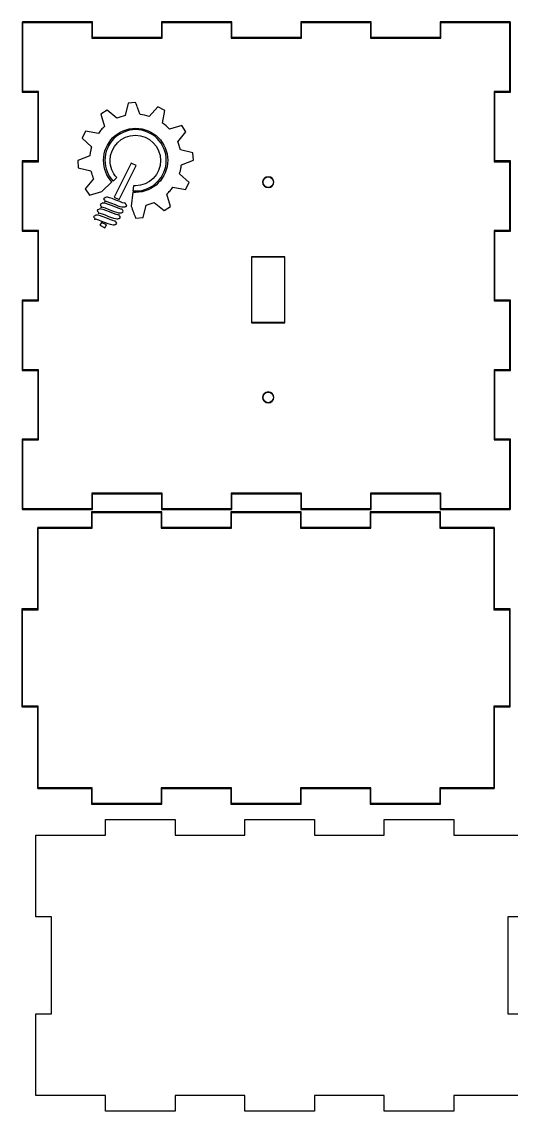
# Model space of a CAD drawing. Extents: x 8 to 497, y 268 to 687.
# Drawn here: x 8.4 to 196.1, y 268.3 to 686.6 of the extents above; entities that cross this region are included whole.
import ezdxf

# ---------------------------------------------------------------- set-up
doc = ezdxf.new("R2010")
doc.units = 0
doc.layers.add('CUT', color=7, linetype='CONTINUOUS')
doc.layers.add('ENGRAVE', color=7, linetype='CONTINUOUS')

msp = doc.modelspace()

# ---------------------------------------------------------------- linework, layer by layer
at = {"layer": 'CUT', "color": 1}
for p, q in [((8.506663, 686.424008), (8.506663, 659.701091)), ((8.788885, 686.424008), (8.506663, 686.424008)), ((8.506663, 686.424008), (8.506663, 686.424008)), ((8.647774, 686.565119), (8.647774, 686.282897)), ((35.370691, 686.565119), (8.647774, 686.565119)), ((8.647774, 686.565119), (8.647774, 686.565119)), ((8.647774, 686.282897), (35.22958, 686.282897)), ((8.788885, 659.842202), (8.788885, 686.424008)), ((35.22958, 686.282897), (35.22958, 680.417967)), ((35.511802, 686.565119), (35.370691, 686.565119)), ((35.511802, 686.424008), (35.511802, 686.565119)), ((35.511802, 680.559078), (35.511802, 686.424008)), ((62.075969, 686.565119), (61.934858, 686.565119)), ((61.934858, 686.565119), (61.934858, 686.424008)), ((61.934858, 686.424008), (61.934858, 680.559078)), ((88.798885, 686.565119), (62.075969, 686.565119)), ((62.21708, 680.417967), (62.21708, 686.282897)), ((62.21708, 686.282897), (88.657774, 686.282897)), ((88.657774, 686.282897), (88.657774, 680.417967)), ((88.939997, 686.565119), (88.798885, 686.565119)), ((88.939997, 686.424008), (88.939997, 686.565119)), ((88.939997, 680.559078), (88.939997, 686.424008)), ((115.504163, 686.565119), (115.363052, 686.565119)), ((115.363052, 686.565119), (115.363052, 686.424008)), ((115.363052, 686.424008), (115.363052, 680.559078)), ((142.22708, 686.565119), (115.504163, 686.565119)), ((115.645274, 680.417967), (115.645274, 686.282897)), ((115.645274, 686.282897), (142.085969, 686.282897)), ((142.085969, 686.282897), (142.085969, 680.417967)), ((142.368191, 686.565119), (142.22708, 686.565119)), ((142.368191, 686.424008), (142.368191, 686.565119)), ((142.368191, 680.559078), (142.368191, 686.424008)), ((168.932358, 686.565119), (168.791247, 686.565119)), ((168.791247, 686.565119), (168.791247, 686.424008)), ((168.791247, 686.424008), (168.791247, 680.559078)), ((195.646455, 686.565119), (168.932358, 686.565119)), ((169.073469, 680.417967), (169.073469, 686.282897)), ((169.073469, 686.282897), (195.646455, 686.282897)), ((195.505344, 686.424008), (195.505344, 659.842202)), ((195.787566, 686.424008), (195.505344, 686.424008)), ((195.505344, 686.424008), (195.505344, 686.424008)), ((195.646455, 686.282897), (195.646455, 686.565119)), ((195.787566, 659.701091), (195.787566, 686.424008)), ((35.22958, 680.417967), (35.22958, 680.276856)), ((35.22958, 680.276856), (35.370691, 680.276856)), ((35.370691, 680.276856), (62.075969, 680.276856)), ((61.934858, 680.559078), (35.511802, 680.559078)), ((62.075969, 680.276856), (62.21708, 680.276856)), ((62.21708, 680.276856), (62.21708, 680.417967)), ((88.657774, 680.417967), (88.657774, 680.276856)), ((88.657774, 680.276856), (88.798885, 680.276856)), ((88.798885, 680.276856), (115.504163, 680.276856)), ((115.363052, 680.559078), (88.939997, 680.559078)), ((115.504163, 680.276856), (115.645274, 680.276856)), ((115.645274, 680.276856), (115.645274, 680.417967)), ((142.085969, 680.417967), (142.085969, 680.276856)), ((142.085969, 680.276856), (142.22708, 680.276856)), ((142.22708, 680.276856), (168.932358, 680.276856)), ((168.791247, 680.559078), (142.368191, 680.559078)), ((168.932358, 680.276856), (169.073469, 680.276856)), ((169.073469, 680.276856), (169.073469, 680.417967)), ((8.506663, 659.701091), (8.506663, 659.55998)), ((8.506663, 659.55998), (8.647774, 659.55998)), ((8.647774, 659.55998), (14.512705, 659.55998)), ((14.653816, 659.842202), (8.788885, 659.842202)), ((14.512705, 659.55998), (14.512705, 633.136924)), ((14.794927, 659.842202), (14.653816, 659.842202)), ((14.794927, 659.701091), (14.794927, 659.842202)), ((14.794927, 632.995813), (14.794927, 659.701091)), ((189.649233, 659.842202), (189.508122, 659.842202)), ((189.508122, 659.842202), (189.508122, 659.701091)), ((189.508122, 659.701091), (189.508122, 632.995813)), ((195.505344, 659.842202), (189.649233, 659.842202)), ((189.790344, 633.136924), (189.790344, 659.55998)), ((189.790344, 659.55998), (195.646455, 659.55998)), ((195.646455, 659.55998), (195.787566, 659.55998)), ((195.787566, 659.55998), (195.787566, 659.701091)), ((8.647774, 633.136924), (8.506663, 633.136924)), ((8.506663, 633.136924), (8.506663, 632.995813)), ((8.506663, 632.995813), (8.506663, 606.272896)), ((14.512705, 633.136924), (8.647774, 633.136924)), ((8.788885, 606.414007), (8.788885, 632.854702)), ((8.788885, 632.854702), (14.653816, 632.854702)), ((14.653816, 632.854702), (14.794927, 632.854702)), ((14.794927, 632.854702), (14.794927, 632.995813)), ((189.508122, 632.995813), (189.508122, 632.854702)), ((189.508122, 632.854702), (189.649233, 632.854702)), ((189.649233, 632.854702), (195.505344, 632.854702)), ((195.646455, 633.136924), (189.790344, 633.136924)), ((195.505344, 632.854702), (195.505344, 606.414007)), ((195.787566, 633.136924), (195.646455, 633.136924)), ((195.787566, 632.995813), (195.787566, 633.136924)), ((195.787566, 606.272896), (195.787566, 632.995813)), ((102.902741, 627.091944), (102.902741, 627.091944)), ((102.902741, 627.034108), (102.902741, 627.034108)), ((8.506663, 606.272896), (8.506663, 606.131785)), ((8.506663, 606.131785), (8.647774, 606.131785)), ((8.647774, 606.131785), (14.512705, 606.131785)), ((14.653816, 606.414007), (8.788885, 606.414007)), ((14.512705, 606.131785), (14.512705, 579.70873)), ((14.794927, 606.414007), (14.653816, 606.414007)), ((14.794927, 606.272896), (14.794927, 606.414007)), ((14.794927, 579.567619), (14.794927, 606.272896)), ((189.649233, 606.414007), (189.508122, 606.414007)), ((189.508122, 606.414007), (189.508122, 606.272896)), ((189.508122, 606.272896), (189.508122, 579.567619)), ((195.505344, 606.414007), (189.649233, 606.414007)), ((189.790344, 579.70873), (189.790344, 606.131785)), ((189.790344, 606.131785), (195.646455, 606.131785)), ((195.646455, 606.131785), (195.787566, 606.131785)), ((195.787566, 606.131785), (195.787566, 606.272896)), ((96.551177, 596.36866), (96.551177, 596.324563)), ((96.595274, 596.36866), (96.551177, 596.36866)), ((96.551177, 596.36866), (96.551177, 596.36866)), ((96.551177, 596.324563), (96.551177, 571.021577)), ((109.20708, 596.36866), (96.595274, 596.36866)), ((96.639372, 596.280466), (109.162983, 596.280466)), ((96.639372, 571.065674), (96.639372, 596.280466)), ((96.639372, 596.280466), (96.639372, 596.280466)), ((109.162983, 596.280466), (109.162983, 571.065674)), ((109.251177, 596.36866), (109.20708, 596.36866)), ((109.251177, 596.324563), (109.251177, 596.36866)), ((109.251177, 571.021577), (109.251177, 596.324563)), ((8.647774, 579.70873), (8.506663, 579.70873)), ((8.506663, 579.70873), (8.506663, 579.567619)), ((8.506663, 579.567619), (8.506663, 552.844702)), ((14.512705, 579.70873), (8.647774, 579.70873)), ((8.788885, 552.985813), (8.788885, 579.426507)), ((8.788885, 579.426507), (14.653816, 579.426507)), ((14.653816, 579.426507), (14.794927, 579.426507)), ((14.794927, 579.426507), (14.794927, 579.567619)), ((189.508122, 579.567619), (189.508122, 579.426507)), ((189.508122, 579.426507), (189.649233, 579.426507)), ((189.649233, 579.426507), (195.505344, 579.426507)), ((195.646455, 579.70873), (189.790344, 579.70873)), ((195.505344, 579.426507), (195.505344, 552.985813)), ((195.787566, 579.70873), (195.646455, 579.70873)), ((195.787566, 579.567619), (195.787566, 579.70873)), ((195.787566, 552.844702), (195.787566, 579.567619)), ((96.551177, 571.021577), (96.551177, 570.96866)), ((96.551177, 570.96866), (96.595274, 570.96866)), ((96.595274, 570.96866), (109.20708, 570.96866)), ((109.162983, 571.065674), (96.639372, 571.065674)), ((109.20708, 570.96866), (109.251177, 570.96866)), ((109.251177, 570.96866), (109.251177, 571.021577)), ((8.506663, 552.844702), (8.506663, 552.703591)), ((8.506663, 552.703591), (8.647774, 552.703591)), ((8.647774, 552.703591), (14.512705, 552.703591)), ((14.653816, 552.985813), (8.788885, 552.985813)), ((14.512705, 552.703591), (14.512705, 526.280535)), ((14.794927, 552.985813), (14.653816, 552.985813)), ((14.794927, 552.844702), (14.794927, 552.985813)), ((14.794927, 526.139424), (14.794927, 552.844702)), ((189.649233, 552.985813), (189.508122, 552.985813)), ((189.508122, 552.985813), (189.508122, 552.844702)), ((189.508122, 552.844702), (189.508122, 526.139424)), ((195.505344, 552.985813), (189.649233, 552.985813)), ((189.790344, 526.280535), (189.790344, 552.703591)), ((189.790344, 552.703591), (195.646455, 552.703591)), ((195.646455, 552.703591), (195.787566, 552.703591)), ((195.787566, 552.703591), (195.787566, 552.844702)), ((102.902743, 544.441928), (102.902743, 544.441928)), ((102.902743, 544.384095), (102.902743, 544.384095)), ((8.647774, 526.280535), (8.506663, 526.280535)), ((8.506663, 526.280535), (8.506663, 526.139424)), ((8.506663, 526.139424), (8.506663, 499.425327)), ((14.512705, 526.280535), (8.647774, 526.280535)), ((8.788885, 499.425327), (8.788885, 525.998313)), ((8.788885, 525.998313), (14.653816, 525.998313)), ((14.653816, 525.998313), (14.794927, 525.998313)), ((14.794927, 525.998313), (14.794927, 526.139424)), ((189.508122, 526.139424), (189.508122, 525.998313)), ((189.508122, 525.998313), (189.649233, 525.998313)), ((189.649233, 525.998313), (195.505344, 525.998313)), ((195.646455, 526.280535), (189.790344, 526.280535)), ((195.505344, 525.998313), (195.505344, 499.425327)), ((195.787566, 526.280535), (195.646455, 526.280535)), ((195.787566, 526.139424), (195.787566, 526.280535)), ((195.787566, 499.425327), (195.787566, 526.139424)), ((35.22958, 505.56366), (35.22958, 505.422549)), ((35.370691, 505.56366), (35.22958, 505.56366)), ((35.22958, 505.56366), (35.22958, 505.56366)), ((35.22958, 505.422549), (35.22958, 499.566438)), ((62.075969, 505.56366), (35.370691, 505.56366)), ((35.511802, 499.425327), (35.511802, 505.281438)), ((35.511802, 505.281438), (61.934858, 505.281438)), ((61.934858, 505.281438), (61.934858, 499.425327)), ((62.21708, 505.56366), (62.075969, 505.56366)), ((62.21708, 505.422549), (62.21708, 505.56366)), ((62.21708, 499.566438), (62.21708, 505.422549)), ((88.798885, 505.56366), (88.657774, 505.56366)), ((88.657774, 505.56366), (88.657774, 505.422549)), ((88.657774, 505.422549), (88.657774, 499.566438)), ((115.504163, 505.56366), (88.798885, 505.56366)), ((88.939997, 499.425327), (88.939997, 505.281438)), ((88.939997, 505.281438), (115.363052, 505.281438)), ((115.363052, 505.281438), (115.363052, 499.425327)), ((115.645274, 505.56366), (115.504163, 505.56366)), ((115.645274, 505.422549), (115.645274, 505.56366)), ((115.645274, 499.566438), (115.645274, 505.422549)), ((142.22708, 505.56366), (142.085969, 505.56366)), ((142.085969, 505.56366), (142.085969, 505.422549)), ((142.085969, 505.422549), (142.085969, 499.566438)), ((168.932358, 505.56366), (142.22708, 505.56366)), ((142.368191, 499.425327), (142.368191, 505.281438)), ((142.368191, 505.281438), (168.791247, 505.281438)), ((168.791247, 505.281438), (168.791247, 499.425327)), ((169.073469, 505.56366), (168.932358, 505.56366)), ((169.073469, 505.422549), (169.073469, 505.56366)), ((169.073469, 499.566438), (169.073469, 505.422549)), ((8.506663, 499.425327), (8.788885, 499.425327)), ((35.22958, 499.566438), (8.647774, 499.566438)), ((8.647774, 499.566438), (8.647774, 499.284216)), ((8.647774, 499.284216), (35.370691, 499.284216)), ((35.106108, 498.455188), (35.106108, 498.314077)), ((35.247219, 498.455188), (35.106108, 498.455188)), ((35.106108, 498.455188), (35.106108, 498.455188)), ((35.106108, 498.314077), (35.106108, 492.449146)), ((61.970135, 498.455188), (35.247219, 498.455188)), ((35.370691, 499.284216), (35.511802, 499.284216)), ((35.38833, 492.308035), (35.38833, 498.172966)), ((35.38833, 498.172966), (61.829024, 498.172966)), ((35.511802, 499.284216), (35.511802, 499.425327)), ((61.829024, 498.172966), (61.829024, 492.308035)), ((61.934858, 499.425327), (61.934858, 499.284216)), ((61.934858, 499.284216), (62.075969, 499.284216)), ((62.111247, 498.455188), (61.970135, 498.455188)), ((62.075969, 499.284216), (88.798885, 499.284216)), ((62.111247, 498.314077), (62.111247, 498.455188)), ((62.111247, 492.449146), (62.111247, 498.314077)), ((88.657774, 499.566438), (62.21708, 499.566438)), ((88.675413, 498.455188), (88.534302, 498.455188)), ((88.534302, 498.455188), (88.534302, 498.314077)), ((88.534302, 498.314077), (88.534302, 492.449146)), ((115.39833, 498.455188), (88.675413, 498.455188)), ((88.798885, 499.284216), (88.939997, 499.284216)), ((88.816524, 492.308035), (88.816524, 498.172966)), ((88.816524, 498.172966), (115.257219, 498.172966)), ((88.939997, 499.284216), (88.939997, 499.425327)), ((115.257219, 498.172966), (115.257219, 492.308035)), ((115.363052, 499.425327), (115.363052, 499.284216)), ((115.363052, 499.284216), (115.504163, 499.284216)), ((115.539441, 498.455188), (115.39833, 498.455188)), ((115.504163, 499.284216), (142.22708, 499.284216)), ((115.539441, 498.314077), (115.539441, 498.455188)), ((115.539441, 492.449146), (115.539441, 498.314077)), ((142.085969, 499.566438), (115.645274, 499.566438)), ((142.103608, 498.455188), (141.962497, 498.455188)), ((141.962497, 498.455188), (141.962497, 498.314077)), ((141.962497, 498.314077), (141.962497, 492.449146)), ((168.826524, 498.455188), (142.103608, 498.455188)), ((142.22708, 499.284216), (142.368191, 499.284216)), ((142.244719, 492.308035), (142.244719, 498.172966)), ((142.244719, 498.172966), (168.685413, 498.172966)), ((142.368191, 499.284216), (142.368191, 499.425327)), ((168.685413, 498.172966), (168.685413, 492.308035)), ((168.791247, 499.425327), (168.791247, 499.284216)), ((168.791247, 499.284216), (168.932358, 499.284216)), ((168.967635, 498.455188), (168.826524, 498.455188)), ((168.932358, 499.284216), (195.646455, 499.284216)), ((168.967635, 498.314077), (168.967635, 498.455188)), ((168.967635, 492.449146), (168.967635, 498.314077)), ((195.646455, 499.566438), (169.073469, 499.566438)), ((195.505344, 499.425327), (195.787566, 499.425327)), ((195.646455, 499.284216), (195.646455, 499.566438)), ((14.398052, 492.308035), (14.398052, 461.12248)), ((14.680274, 492.308035), (14.398052, 492.308035)), ((14.398052, 492.308035), (14.398052, 492.308035)), ((35.106108, 492.449146), (14.539163, 492.449146)), ((14.539163, 492.449146), (14.539163, 492.166924)), ((14.539163, 492.166924), (35.247219, 492.166924)), ((14.680274, 460.981369), (14.680274, 492.308035)), ((35.247219, 492.166924), (35.38833, 492.166924)), ((35.38833, 492.166924), (35.38833, 492.308035)), ((61.829024, 492.308035), (61.829024, 492.166924)), ((61.829024, 492.166924), (61.970135, 492.166924)), ((61.970135, 492.166924), (88.675413, 492.166924)), ((88.534302, 492.449146), (62.111247, 492.449146)), ((88.675413, 492.166924), (88.816524, 492.166924)), ((88.816524, 492.166924), (88.816524, 492.308035)), ((115.257219, 492.308035), (115.257219, 492.166924)), ((115.257219, 492.166924), (115.39833, 492.166924)), ((115.39833, 492.166924), (142.103608, 492.166924)), ((141.962497, 492.449146), (115.539441, 492.449146)), ((142.103608, 492.166924), (142.244719, 492.166924)), ((142.244719, 492.166924), (142.244719, 492.308035)), ((168.685413, 492.308035), (168.685413, 492.166924)), ((168.685413, 492.166924), (168.826524, 492.166924)), ((168.826524, 492.166924), (189.53458, 492.166924)), ((189.53458, 492.449146), (168.967635, 492.449146)), ((189.393469, 492.308035), (189.393469, 460.981369)), ((189.675691, 492.308035), (189.393469, 492.308035)), ((189.393469, 492.308035), (189.393469, 492.308035)), ((189.53458, 492.166924), (189.53458, 492.449146)), ((189.675691, 461.12248), (189.675691, 492.308035)), ((8.533121, 461.12248), (8.39201, 461.12248)), ((8.39201, 461.12248), (8.39201, 460.981369)), ((8.39201, 460.981369), (8.39201, 423.639855)), ((14.398052, 461.12248), (8.533121, 461.12248)), ((8.674232, 423.780966), (8.674232, 460.840257)), ((8.674232, 460.840257), (14.539163, 460.840257)), ((14.539163, 460.840257), (14.680274, 460.840257)), ((14.680274, 460.840257), (14.680274, 460.981369)), ((189.393469, 460.981369), (189.393469, 460.840257)), ((189.393469, 460.840257), (189.53458, 460.840257)), ((189.53458, 460.840257), (195.39951, 460.840257)), ((195.540622, 461.12248), (189.675691, 461.12248)), ((195.39951, 460.840257), (195.39951, 423.780966)), ((195.681733, 461.12248), (195.540622, 461.12248)), ((195.681733, 460.981369), (195.681733, 461.12248)), ((195.681733, 423.639855), (195.681733, 460.981369)), ((8.39201, 423.639855), (8.39201, 423.498744)), ((8.39201, 423.498744), (8.533121, 423.498744)), ((8.533121, 423.498744), (14.398052, 423.498744)), ((14.539163, 423.780966), (8.674232, 423.780966)), ((14.398052, 423.498744), (14.398052, 392.313188)), ((14.680274, 423.780966), (14.539163, 423.780966)), ((14.680274, 423.639855), (14.680274, 423.780966)), ((14.680274, 392.313188), (14.680274, 423.639855)), ((189.53458, 423.780966), (189.393469, 423.780966)), ((189.393469, 423.780966), (189.393469, 423.639855)), ((189.393469, 423.639855), (189.393469, 392.313188)), ((195.39951, 423.780966), (189.53458, 423.780966)), ((189.675691, 392.313188), (189.675691, 423.498744)), ((189.675691, 423.498744), (195.540622, 423.498744)), ((195.540622, 423.498744), (195.681733, 423.498744)), ((195.681733, 423.498744), (195.681733, 423.639855)), ((14.398052, 392.313188), (14.680274, 392.313188)), ((14.539163, 392.454299), (14.539163, 392.172077)), ((35.247219, 392.454299), (14.539163, 392.454299)), ((14.539163, 392.454299), (14.539163, 392.454299)), ((14.539163, 392.172077), (35.106108, 392.172077)), ((35.106108, 392.172077), (35.106108, 386.315966)), ((35.38833, 392.454299), (35.247219, 392.454299)), ((35.38833, 392.313188), (35.38833, 392.454299)), ((35.38833, 386.457077), (35.38833, 392.313188)), ((61.970135, 392.454299), (61.829024, 392.454299)), ((61.829024, 392.454299), (61.829024, 392.313188)), ((61.829024, 392.313188), (61.829024, 386.457077)), ((88.675413, 392.454299), (61.970135, 392.454299)), ((62.111247, 386.315966), (62.111247, 392.172077)), ((62.111247, 392.172077), (88.534302, 392.172077)), ((88.534302, 392.172077), (88.534302, 386.315966)), ((88.816524, 392.454299), (88.675413, 392.454299)), ((88.816524, 392.313188), (88.816524, 392.454299)), ((88.816524, 386.457077), (88.816524, 392.313188)), ((115.39833, 392.454299), (115.257219, 392.454299)), ((115.257219, 392.454299), (115.257219, 392.313188)), ((115.257219, 392.313188), (115.257219, 386.457077)), ((142.103608, 392.454299), (115.39833, 392.454299)), ((115.539441, 386.315966), (115.539441, 392.172077)), ((115.539441, 392.172077), (141.962497, 392.172077)), ((141.962497, 392.172077), (141.962497, 386.315966)), ((142.244719, 392.454299), (142.103608, 392.454299)), ((142.244719, 392.313188), (142.244719, 392.454299)), ((142.244719, 386.457077), (142.244719, 392.313188)), ((168.826524, 392.454299), (168.685413, 392.454299)), ((168.685413, 392.454299), (168.685413, 392.313188)), ((168.685413, 392.313188), (168.685413, 386.457077)), ((189.53458, 392.454299), (168.826524, 392.454299)), ((168.967635, 386.315966), (168.967635, 392.172077)), ((168.967635, 392.172077), (189.53458, 392.172077)), ((189.393469, 392.313188), (189.675691, 392.313188)), ((189.53458, 392.172077), (189.53458, 392.454299)), ((35.106108, 386.315966), (35.106108, 386.174855)), ((35.106108, 386.174855), (35.247219, 386.174855)), ((35.247219, 386.174855), (61.970135, 386.174855)), ((61.829024, 386.457077), (35.38833, 386.457077)), ((61.970135, 386.174855), (62.111247, 386.174855)), ((62.111247, 386.174855), (62.111247, 386.315966)), ((88.534302, 386.315966), (88.534302, 386.174855)), ((88.534302, 386.174855), (88.675413, 386.174855)), ((88.675413, 386.174855), (115.39833, 386.174855)), ((115.257219, 386.457077), (88.816524, 386.457077)), ((115.39833, 386.174855), (115.539441, 386.174855)), ((115.539441, 386.174855), (115.539441, 386.315966)), ((141.962497, 386.315966), (141.962497, 386.174855)), ((141.962497, 386.174855), (142.103608, 386.174855)), ((142.103608, 386.174855), (168.826524, 386.174855)), ((168.685413, 386.457077), (142.244719, 386.457077)), ((168.826524, 386.174855), (168.967635, 386.174855)), ((168.967635, 386.174855), (168.967635, 386.315966)), ((40.527026, 374.269341), (40.527026, 380.269341)), ((40.527026, 380.269341), (67.251298, 380.269341)), ((67.251298, 380.269341), (67.251298, 374.269341)), ((93.955588, 374.269341), (93.955588, 380.269341)), ((93.955588, 380.269341), (120.679887, 380.269341)), ((120.679887, 380.269341), (120.679887, 374.269341)), ((147.384149, 374.269341), (147.384149, 380.269341)), ((147.384149, 380.269341), (174.108449, 380.269341)), ((174.108449, 380.269341), (174.108449, 374.269341)), ((13.817741, 374.269341), (40.527026, 374.269341)), ((13.817741, 342.931008), (13.817741, 374.269341)), ((67.251298, 374.269341), (93.955588, 374.269341)), ((120.679887, 374.269341), (147.384149, 374.269341)), ((174.108449, 374.269341), (200.817734, 374.269341)), ((19.817729, 342.931008), (13.817741, 342.931008)), ((19.817729, 305.607675), (19.817729, 342.931008)), ((200.817734, 342.931008), (194.817746, 342.931008)), ((194.817746, 342.931008), (194.817746, 305.607675)), ((13.817741, 274.269341), (13.817741, 305.607675)), ((13.817741, 305.607675), (19.817729, 305.607675)), ((194.817746, 305.607675), (200.817734, 305.607675)), ((40.527026, 274.269341), (13.817741, 274.269341)), ((40.527026, 268.269342), (40.527026, 274.269341)), ((93.955588, 274.269341), (67.251298, 274.269341)), ((67.251298, 274.269341), (67.251298, 268.269342)), ((93.955588, 268.269342), (93.955588, 274.269341)), ((147.384149, 274.269341), (120.679887, 274.269341)), ((120.679887, 274.269341), (120.679887, 268.269342)), ((147.384149, 268.269342), (147.384149, 274.269341)), ((200.817734, 274.269341), (174.108449, 274.269341)), ((174.108449, 274.269341), (174.108449, 268.269342)), ((67.251298, 268.269342), (40.527026, 268.269342)), ((120.679887, 268.269342), (93.955588, 268.269342)), ((174.108449, 268.269342), (147.384149, 268.269342))]:
    msp.add_line(p, q, dxfattribs=at)
for points in [[(102.902741, 627.091944), (101.745782, 627.091944), (100.804904, 626.151069), (100.804904, 624.994107)], [(100.804904, 624.994107), (100.804904, 623.837149), (101.745782, 622.901528), (102.902741, 622.901528)], [(100.86274, 624.994107), (100.86274, 626.118848), (101.778, 627.034108), (102.902741, 627.034108)], [(102.902741, 622.959364), (101.778, 622.959364), (100.86274, 623.869367), (100.86274, 624.994107)], [(104.99532, 624.994107), (104.99532, 626.151069), (104.059702, 627.091944), (102.902741, 627.091944)], [(102.902741, 627.034108), (104.027484, 627.034108), (104.937484, 626.118848), (104.937484, 624.994107)], [(102.902741, 622.901528), (104.059702, 622.901528), (104.99532, 623.837149), (104.99532, 624.994107)], [(104.937484, 624.994107), (104.937484, 623.869367), (104.027484, 622.959364), (102.902741, 622.959364)], [(102.902743, 544.441928), (101.745782, 544.441928), (100.804907, 543.501052), (100.804907, 542.344091)], [(100.862742, 542.344091), (100.862742, 543.468834), (101.778003, 544.384095), (102.902743, 544.384095)], [(104.99532, 542.344091), (104.99532, 543.501052), (104.059702, 544.441928), (102.902743, 544.441928)], [(102.902743, 544.384095), (104.027484, 544.384095), (104.937487, 543.468834), (104.937487, 542.344091)], [(100.804907, 542.344091), (100.804907, 541.187132), (101.745782, 540.251515), (102.902743, 540.251515)], [(102.902743, 540.309348), (101.778003, 540.309348), (100.862742, 541.219353), (100.862742, 542.344091)], [(102.902743, 540.251515), (104.059702, 540.251515), (104.99532, 541.187132), (104.99532, 542.344091)], [(104.937487, 542.344091), (104.937487, 541.219353), (104.027484, 540.309348), (102.902743, 540.309348)]]:
    msp.add_open_spline(points, degree=3, dxfattribs=at)
at = {"layer": 'ENGRAVE', "color": 7}
for p, q in [((41.10291, 652.672531), (38.658593, 651.065606)), ((44.893842, 649.515277), (41.10291, 652.672531)), ((49.126135, 655.365827), (48.005834, 650.556453)), ((52.034411, 655.558211), (49.126135, 655.365827)), ((52.894469, 653.306276), (52.860539, 653.385469)), ((53.664002, 651.269322), (52.894469, 653.306276)), ((60.57819, 653.849428), (57.194622, 650.262144)), ((63.192293, 652.559409), (60.57819, 653.849428)), ((62.377498, 647.682039), (63.192293, 652.559409)), ((38.658593, 651.065606), (40.061802, 646.335425)), ((53.664002, 651.246793), (53.664002, 651.269322)), ((53.777192, 650.941219), (53.675266, 651.201462)), ((32.864638, 644.524784), (31.574551, 641.910748)), ((37.74194, 643.710057), (32.864638, 644.524784)), ((69.733116, 646.765521), (65.002934, 645.362176)), ((68.182786, 640.530204), (71.340041, 644.321204)), ((69.733116, 646.754121), (69.733116, 646.765521)), ((71.340041, 644.332469), (69.733116, 646.754121)), ((71.340041, 644.321204), (71.340041, 644.332469)), ((31.574551, 641.910748), (35.161835, 638.527113)), ((74.033337, 636.297911), (69.223827, 637.418077)), ((74.225652, 633.389567), (74.033337, 636.297911)), ((34.482827, 635.10975), (29.865836, 633.366902)), ((29.865836, 633.366902), (30.058219, 630.458625)), ((50.324997, 632.31045), (43.780442, 619.229416)), ((52.234239, 631.354439), (50.324997, 632.31045)), ((69.608593, 631.646854), (74.225652, 633.389567)), ((30.058219, 630.458625), (34.867594, 629.338392)), ((45.689752, 618.274218), (52.234239, 631.354439)), ((52.234239, 631.354439), (52.234239, 631.354439)), ((72.516937, 624.845788), (68.929654, 628.229356)), ((35.908702, 626.2264), (32.751447, 622.435401)), ((39.088622, 621.394293), (42.97544, 625.053304)), ((43.377463, 625.422931), (44.795397, 626.763777)), ((51.257706, 623.626609), (51.015921, 621.654665)), ((71.226851, 622.231753), (72.516937, 624.845788)), ((32.751447, 622.435401), (32.751447, 622.424136)), ((32.751447, 622.424136), (34.358372, 620.002416)), ((34.358372, 619.991151), (39.088622, 621.394293)), ((34.358372, 620.002416), (34.358372, 619.991151)), ((43.780442, 619.229416), (45.689752, 618.274218)), ((50.955912, 621.114709), (50.314364, 615.815386)), ((65.432963, 615.690998), (64.029754, 620.421112)), ((66.349548, 623.04648), (71.226851, 622.231753)), ((38.597933, 616.59621), (38.435408, 616.294979)), ((38.861542, 615.20886), (38.847902, 615.18348)), ((38.861365, 615.20888), (39.002107, 615.467766)), ((39.91895, 618.841806), (39.756425, 618.540576)), ((40.182396, 617.454076), (40.168281, 617.427543)), ((40.182383, 617.454069), (40.322785, 617.714719)), ((48.14589, 617.036866), (48.04505, 616.862805)), ((48.426627, 615.66304), (48.638486, 616.054796)), ((48.638486, 616.054796), (48.638486, 616.054796)), ((50.314364, 615.815386), (50.314364, 615.804121)), ((54.965353, 611.390709), (56.085654, 616.200152)), ((59.197646, 617.24126), (62.988578, 614.084073)), ((62.988578, 614.084073), (65.432963, 615.690998)), ((36.112051, 611.991929), (35.949187, 611.69097)), ((36.374669, 610.605006), (36.515954, 610.864503)), ((37.480055, 614.324488), (37.317055, 614.023189)), ((37.743575, 612.937144), (37.729596, 612.910611)), ((37.743555, 612.937158), (37.883415, 613.197536)), ((45.70652, 612.520904), (45.606087, 612.345554)), ((45.987664, 611.146739), (46.199116, 611.536731)), ((46.825416, 614.792355), (46.723558, 614.616598)), ((47.105474, 613.418122), (47.317333, 613.809607)), ((52.057077, 611.198394), (54.965353, 611.390709)), ((36.374812, 610.604986), (36.361172, 610.579063)), ((38.923138, 609.522795), (38.368111, 608.413148)), ((38.368111, 608.413148), (40.278235, 607.457543)), ((40.833262, 608.567326), (38.923138, 609.522795)), ((40.278235, 607.457543), (40.833262, 608.567326)), ((40.833262, 608.567326), (40.833262, 608.567326)), ((44.338652, 610.188345), (44.237134, 610.013335)), ((44.619796, 608.813841), (44.831587, 609.204918))]:
    msp.add_line(p, q, dxfattribs=at)
for points in [[(52.860539, 653.385469), (52.585028, 654.111978), (52.309041, 654.833466), (52.034411, 655.558211)], [(48.005834, 650.556453), (46.940364, 650.305642), (45.894641, 649.958063), (44.893842, 649.515277)], [(53.675266, 651.201462), (53.669973, 651.215984), (53.669295, 651.232203), (53.664002, 651.246793)], [(57.194622, 650.262144), (56.067942, 650.607144), (54.92009, 650.828843), (53.777192, 650.941219)], [(38.273827, 644.411661), (38.090265, 644.181751), (37.915051, 643.950077), (37.74194, 643.710057)], [(38.273827, 644.422994), (38.272062, 644.42089), (38.275591, 644.413968), (38.273827, 644.411661)], [(38.839643, 645.090736), (38.645971, 644.872295), (38.457524, 644.652496), (38.273827, 644.422994)], [(40.061802, 646.335425), (39.638152, 645.943329), (39.227056, 645.528773), (38.839643, 645.090736)], [(39.733631, 633.378302), (39.733631, 640.177875), (45.2459, 645.690415), (52.045744, 645.690415)], [(52.045764, 645.147189), (45.545929, 645.147189), (40.276803, 639.878063), (40.276803, 633.378296)], [(52.045744, 645.690415), (58.845588, 645.690415), (64.357857, 640.177875), (64.357857, 633.378302)], [(63.814726, 633.378296), (63.814726, 639.878063), (58.545532, 645.147189), (52.045764, 645.147189)], [(64.946339, 645.418772), (64.175585, 646.244492), (63.31607, 647.005949), (62.377498, 647.682039)], [(65.002934, 645.362176), (64.984883, 645.38172), (64.964322, 645.399431), (64.946339, 645.418772)], [(42.268426, 633.288042), (42.268426, 638.638125), (46.605495, 642.974787), (51.955239, 642.974787)], [(51.955239, 642.974787), (57.305119, 642.974787), (61.641984, 638.638125), (61.641984, 633.288042)], [(68.771268, 639.002472), (68.597547, 639.522348), (68.403671, 640.030144), (68.182786, 640.530204)], [(34.584753, 635.96974), (34.542612, 635.683846), (34.511125, 635.395441), (34.482827, 635.10975)], [(34.731806, 636.807065), (34.6765, 636.528025), (34.625944, 636.249663), (34.584753, 635.96974)], [(34.743138, 636.89759), (34.737167, 636.867732), (34.737642, 636.836788), (34.731806, 636.807065)], [(34.878926, 637.474808), (34.832781, 637.281746), (34.782565, 637.091263), (34.743138, 636.89759)], [(34.958187, 637.791578), (34.930907, 637.685513), (34.904034, 637.581008), (34.878926, 637.474808)], [(35.161835, 638.527113), (35.087053, 638.282817), (35.021839, 638.037435), (34.958187, 637.791578)], [(69.020179, 638.221539), (68.945261, 638.484361), (68.858197, 638.74345), (68.771268, 639.002472)], [(69.223827, 637.418077), (69.160242, 637.688024), (69.09625, 637.954646), (69.020179, 638.221539)], [(42.97544, 625.053304), (40.962712, 627.245115), (39.733631, 630.168049), (39.733631, 633.378302)], [(40.276803, 633.378296), (40.276803, 630.308716), (41.452478, 627.518245), (43.377463, 625.422931)], [(44.795397, 626.763777), (43.225728, 628.485385), (42.268426, 630.774914), (42.268426, 633.288042)], [(61.641984, 633.288042), (61.641984, 627.938366), (57.305119, 623.601365), (51.955239, 623.601365)], [(64.357857, 633.378302), (64.357857, 626.578594), (58.845588, 621.06619), (52.045744, 621.06619)], [(52.045764, 621.609334), (58.545532, 621.609334), (63.814726, 626.878528), (63.814726, 633.378296)], [(69.506803, 630.786932), (69.549215, 631.072284), (69.580295, 631.36096), (69.608593, 631.646854)], [(34.867594, 629.338392), (34.930432, 629.072042), (34.996528, 628.809695), (35.071309, 628.546195)], [(35.071309, 628.546195), (35.072395, 628.542734), (35.070291, 628.538459), (35.071309, 628.53493)], [(35.071309, 628.53493), (35.295179, 627.748365), (35.578088, 626.974285), (35.908702, 626.2264)], [(68.929654, 628.229356), (69.015768, 628.511179), (69.095639, 628.794087), (69.167299, 629.078081)], [(69.167299, 629.078081), (69.203333, 629.222352), (69.236924, 629.363433), (69.269157, 629.50811)], [(69.269157, 629.50811), (69.300983, 629.648852), (69.331385, 629.785386), (69.359682, 629.926807)], [(69.359682, 629.926807), (69.36104, 629.933864), (69.358257, 629.941939), (69.359682, 629.949404)], [(69.359682, 629.949404), (69.414785, 630.228444), (69.465612, 630.506942), (69.506803, 630.786932)], [(51.955239, 623.601365), (51.720579, 623.601365), (51.488091, 623.610254), (51.257706, 623.626609)], [(44.462246, 618.126698), (39.956952, 619.956814), (40.785319, 618.929481), (39.91895, 618.841806)], [(52.045744, 621.06619), (51.678418, 621.06619), (51.315095, 621.08329), (50.955912, 621.114709)], [(51.015921, 621.654665), (51.355967, 621.624874), (51.698118, 621.609334), (52.045764, 621.609334)], [(64.029754, 620.421112), (64.243445, 620.618788), (64.446143, 620.822844), (64.652098, 621.032192)], [(64.652098, 621.032192), (65.056272, 621.445527), (65.451828, 621.875963), (65.817729, 622.333543)], [(65.817729, 622.333543), (65.819426, 622.336054), (65.815897, 622.342365), (65.817729, 622.344876)], [(65.817729, 622.344876), (66.001426, 622.574785), (66.176234, 622.806052), (66.349548, 623.04648)], [(42.022875, 613.608768), (37.517581, 615.437731), (38.345609, 614.412841), (37.480055, 614.324488)], [(38.435408, 616.294979), (39.012558, 615.643523), (38.905203, 615.296962), (38.861365, 615.20888)], [(43.140685, 615.879065), (38.636477, 617.711286), (39.463827, 616.683953), (38.597933, 616.59621)], [(38.847902, 615.18348), (38.847902, 615.18348), (38.853806, 615.19332), (38.861542, 615.20886)], [(39.002107, 615.467766), (39.350297, 615.548044), (40.888751, 614.902288), (42.813057, 614.103848)], [(39.756425, 618.540576), (40.332693, 617.89197), (40.226763, 617.543576), (40.182383, 617.454069)], [(40.168281, 617.427543), (40.168281, 617.427543), (40.174592, 617.438265), (40.182396, 617.454076)], [(40.322785, 617.714719), (40.671314, 617.794387), (42.209429, 617.148563), (44.134617, 616.349037)], [(46.723558, 614.616598), (46.432507, 614.590336), (45.594571, 614.882813), (43.140685, 615.879065)], [(44.134617, 616.349037), (47.279115, 615.045853), (47.783382, 615.50669), (48.402062, 615.656661)], [(48.04505, 616.862805), (47.753863, 616.836679), (46.914706, 617.129155), (44.462246, 618.126698)], [(48.638486, 616.054796), (48.053533, 616.856494), (48.14589, 617.036866), (48.14589, 617.036866)], [(48.402062, 615.656661), (48.417466, 615.659783), (48.426627, 615.66304), (48.426627, 615.66304)], [(50.314364, 615.804121), (50.591979, 615.027463), (50.900335, 614.235333), (51.197087, 613.450329)], [(56.085654, 616.200152), (57.150581, 616.452252), (58.195965, 616.797795), (59.197646, 617.24126)], [(35.949187, 611.69097), (36.526336, 611.039921), (36.418982, 610.69336), (36.374669, 610.605006)], [(40.655347, 611.276209), (36.149713, 613.106937), (36.978488, 612.079672), (36.112051, 611.991929)], [(36.515954, 610.864503), (36.864415, 610.944102), (38.40253, 610.298007), (40.327243, 609.500177)], [(37.317055, 614.023189), (37.89244, 613.374651), (37.787935, 613.027344), (37.743555, 612.937158)], [(37.729596, 612.910611), (37.729596, 612.910611), (37.735975, 612.921333), (37.743575, 612.937144)], [(37.883415, 613.197536), (38.231944, 613.277068), (39.770058, 612.630566), (41.695247, 611.832057)], [(44.237134, 610.013335), (43.946625, 609.987141), (43.10835, 610.279685), (40.655347, 611.276209)], [(41.695247, 611.832057), (44.841508, 610.527177), (45.345776, 610.989372), (45.964659, 611.14036)], [(45.606087, 612.345554), (45.314493, 612.318682), (44.475879, 612.611837), (42.022875, 613.608768)], [(42.813057, 614.103848), (45.957554, 612.800393), (46.463247, 613.260755), (47.081113, 613.411676)], [(46.199116, 611.536731), (45.615655, 612.339175), (45.70652, 612.520904), (45.70652, 612.520904)], [(45.964659, 611.14036), (45.978978, 611.143889), (45.987664, 611.146739), (45.987664, 611.146739)], [(47.317333, 613.809607), (46.734009, 614.611644), (46.825416, 614.792355), (46.825416, 614.792355)], [(47.081113, 613.411676), (47.096449, 613.414933), (47.105474, 613.418122), (47.105474, 613.418122)], [(51.197087, 613.450329), (51.482574, 612.696743), (51.7722, 611.949876), (52.057077, 611.198394)], [(36.361172, 610.579063), (36.361172, 610.579063), (36.367008, 610.589378), (36.374812, 610.604986)], [(40.327243, 609.500177), (43.470451, 608.198079), (43.976008, 608.656406), (44.594349, 608.807123)], [(44.831587, 609.204918), (44.247245, 610.007295), (44.338652, 610.188345), (44.338652, 610.188345)], [(44.594349, 608.807123), (44.610567, 608.810584), (44.619796, 608.813841), (44.619796, 608.813841)]]:
    msp.add_open_spline(points, degree=3, dxfattribs=at)

doc.saveas('drawing.dxf')
